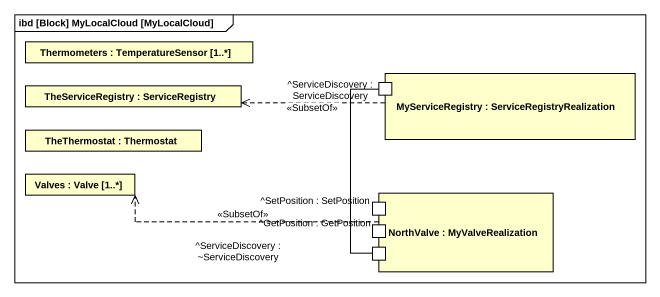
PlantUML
@startuml
mainframe ibd [Block] MyLocalCloud [MyLocalCloud]
rectangle "Thermometers : TemperatureSensor [1..*]" as Thermometers
rectangle "TheServiceRegistry : ServiceRegistry" as TheServiceRegistry
rectangle "MyServiceRegistry : ServiceRegistryRealization" as MyServiceRegistry {
  port "^ServiceDiscovery : ServiceDiscovery" as ServiceDiscovery
}
rectangle "TheThermostat : Thermostat" as TheThermostat
rectangle "Valves : Valve [1..*]" as Valves
rectangle "NorthValve : MyValveRealization" as NorthValve {
  port "^SetPosition : SetPosition" as SetPosition_SetPosition
  port "^GetPosition : GetPosition" as GetPosition_GetPosition
  port "^ServiceDiscovery : ~ServiceDiscovery" as ServiceDiscovery_2
}
MyServiceRegistry .left.> TheServiceRegistry : <<SubsetOf>>
NorthValve .left.> Valves : <<SubsetOf>>
ServiceDiscovery_2 -up- ServiceDiscovery
@enduml
